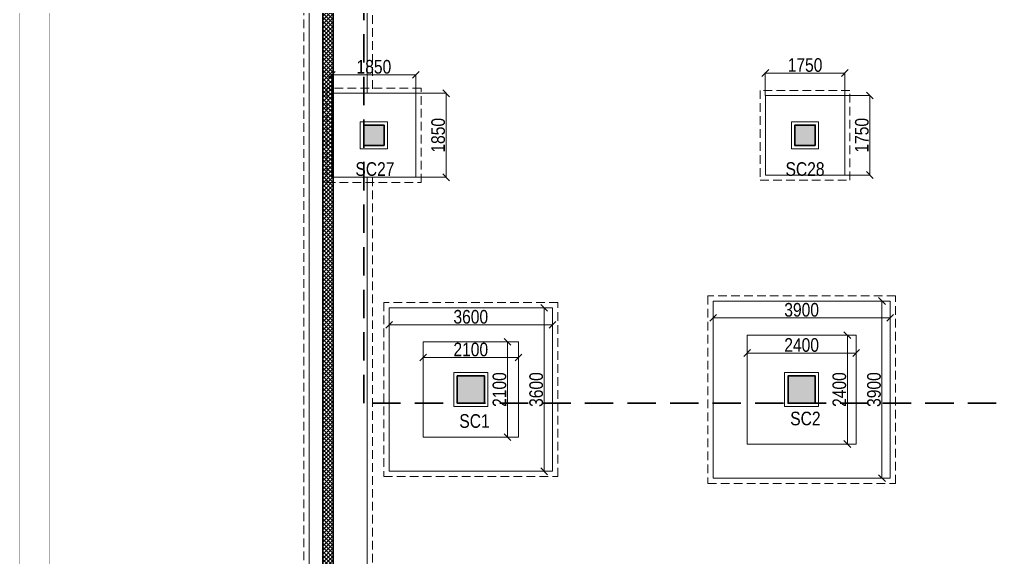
# Model space of a CAD drawing. Header units: millimetres. Extents: x 1112055 to 3390982, y -148532 to 766891.
# Drawn here: x 1978202 to 1999748, y 641715 to 653561 of the extents above; entities that cross this region are included whole.
import ezdxf

# ---------------------------------------------------------------- set-up
doc = ezdxf.new("R2010")
doc.units = ezdxf.units.MM
doc.header["$PDMODE"] = 35
doc.header["$PDSIZE"] = -25
doc.linetypes.add('DASHED2', pattern=[0.375, 0.25, -0.125])
doc.linetypes.add('Hidden', pattern=[9.525, 6.35, -3.175])
for name, color, linetype, lineweight in [('B COL. NO.', 3, 'Continuous', 20), ('B FINAL COLUMN', 1, 'Continuous', 30), ('B FOOTING', 49, 'Continuous', 20), ('B FOOTING DIM', 234, 'Continuous', 9), ('B HATCH', 250, 'Continuous', 0), ('B P.C.C', 251, 'Continuous', 0), ('B TITLE BLOCK', 250, 'Continuous', 0)]:
    doc.layers.add(name, color=color, linetype=linetype, lineweight=lineweight)
doc.layers.add('B Pedestal', color=7, linetype='Continuous', lineweight=9, true_color=0x5c8948)
doc.layers.add('B-COL HT', color=7, linetype='Continuous', lineweight=0, true_color=0x4e4f45)
doc.styles.add('SWINC', font='swissc.ttf')
doc.dimstyles.new('BHOOMI', dxfattribs={"dimtxt": 230, "dimasz": 150, "dimexe": 10, "dimexo": 0, "dimgap": 25, "dimtad": 1, "dimdec": 0, "dimzin": 0, "dimdsep": 46, "dimtxsty": 'SWINC', "dimblk": 'OBLIQUE', "dimcen": 0.09, "dimclrd": 250, "dimclre": 250, "dimclrt": 256, "dimaunit": 1, "dimadec": 3, "dimazin": 0, "dimtfac": 1, "dimtdec": 0, "dimtofl": 0, "dimtmove": 1, "dimatfit": 3, "dimfxl": 100, "dimtolj": 1, "dimtzin": 0, "dimlwd": 9, "dimlwe": 5, "dimarcsym": 0})

# ---------------------------------------------------------------- blocks, each defined once
blk = doc.blocks.new('_Oblique')
at = {"color": 0, "linetype": 'ByBlock', "lineweight": -2}
blk.add_line((-0.5, -0.5), (0.5, 0.5), dxfattribs=at)
blk = doc.blocks.new('*D2691')
at = {"layer": 'B FOOTING DIM', "color": 250, "lineweight": 5, "ltscale": 0.5, "transparency": 16777216}
for p, q in [((1986344, 647212), (1986344, 646828)), ((1989944, 647212), (1989944, 646828)), ((1989944, 646838), (1986344, 646838))]:
    blk.add_line(p, q, dxfattribs=at)
at = {"layer": 'Defpoints', "color": 0, "transparency": 16777216}
for p in [(1986344, 647212), (1989944, 647212), (1986344, 646838)]:
    blk.add_point(p, dxfattribs=at)
at = {"layer": 'B FOOTING DIM', "color": 250, "lineweight": 5, "transparency": 16777216, "xscale": 150, "yscale": 150, "zscale": 150, "rotation": 180}
blk.add_blockref('_Oblique', (1986344, 646838), dxfattribs=at)
at = {"layer": 'B FOOTING DIM', "color": 250, "lineweight": 5, "transparency": 16777216, "xscale": 150, "yscale": 150, "zscale": 150}
blk.add_blockref('_Oblique', (1989944, 646838), dxfattribs=at)
at = {"layer": 'B FOOTING DIM', "transparency": 16777216, "insert": (1988144, 647013), "char_height": 300, "attachment_point": 5, "style": 'SWINC'}
blk.add_mtext('\\A1;3600', dxfattribs=at)
blk = doc.blocks.new('*D2692')
at = {"layer": 'B FOOTING DIM', "color": 250, "lineweight": 5, "ltscale": 0.5, "transparency": 16777216}
for p, q in [((1989944, 647212), (1989751, 647212)), ((1989761, 647212), (1989761, 643612)), ((1989944, 643612), (1989751, 643612))]:
    blk.add_line(p, q, dxfattribs=at)
at = {"layer": 'Defpoints', "color": 0, "transparency": 16777216}
for p in [(1989944, 647212), (1989761, 643612), (1989944, 643612)]:
    blk.add_point(p, dxfattribs=at)
at = {"layer": 'B FOOTING DIM', "color": 250, "lineweight": 5, "transparency": 16777216, "xscale": 150, "yscale": 150, "zscale": 150}
for p, rotation in [((1989761, 647212), 90), ((1989761, 643612), 270)]:
    blk.add_blockref('_Oblique', p, dxfattribs=dict(at, rotation=rotation))
at = {"layer": 'B FOOTING DIM', "transparency": 16777216, "insert": (1989586, 645412), "char_height": 300, "attachment_point": 5, "rotation": 90, "style": 'SWINC'}
blk.add_mtext('\\A1;3600', dxfattribs=at)
blk = doc.blocks.new('*D2693')
at = {"layer": 'B FOOTING DIM', "color": 250, "lineweight": 5, "ltscale": 0.5, "transparency": 16777216}
for p, q in [((1987094, 646462), (1987094, 646108)), ((1989194, 646462), (1989194, 646108)), ((1989194, 646118), (1987094, 646118))]:
    blk.add_line(p, q, dxfattribs=at)
at = {"layer": 'Defpoints', "color": 0, "transparency": 16777216}
for p in [(1987094, 646462), (1989194, 646462), (1987094, 646118)]:
    blk.add_point(p, dxfattribs=at)
at = {"layer": 'B FOOTING DIM', "color": 250, "lineweight": 5, "transparency": 16777216, "xscale": 150, "yscale": 150, "zscale": 150, "rotation": 180}
blk.add_blockref('_Oblique', (1987094, 646118), dxfattribs=at)
at = {"layer": 'B FOOTING DIM', "color": 250, "lineweight": 5, "transparency": 16777216, "xscale": 150, "yscale": 150, "zscale": 150}
blk.add_blockref('_Oblique', (1989194, 646118), dxfattribs=at)
at = {"layer": 'B FOOTING DIM', "transparency": 16777216, "insert": (1988144, 646293), "char_height": 300, "attachment_point": 5, "style": 'SWINC'}
blk.add_mtext('\\A1;2100', dxfattribs=at)
blk = doc.blocks.new('*D2694')
at = {"layer": 'B FOOTING DIM', "color": 250, "lineweight": 5, "ltscale": 0.5, "transparency": 16777216}
for p, q in [((1993484, 647362), (1993484, 646982)), ((1997384, 647362), (1997384, 646982)), ((1993484, 646992), (1997384, 646992))]:
    blk.add_line(p, q, dxfattribs=at)
at = {"layer": 'Defpoints', "color": 0, "transparency": 16777216}
for p in [(1993484, 647362), (1997384, 647362), (1997384, 646992)]:
    blk.add_point(p, dxfattribs=at)
at = {"layer": 'B FOOTING DIM', "color": 250, "lineweight": 5, "transparency": 16777216, "xscale": 150, "yscale": 150, "zscale": 150, "rotation": 180}
blk.add_blockref('_Oblique', (1993484, 646992), dxfattribs=at)
at = {"layer": 'B FOOTING DIM', "color": 250, "lineweight": 5, "transparency": 16777216, "xscale": 150, "yscale": 150, "zscale": 150}
blk.add_blockref('_Oblique', (1997384, 646992), dxfattribs=at)
at = {"layer": 'B FOOTING DIM', "transparency": 16777216, "insert": (1995434, 647167), "char_height": 300, "attachment_point": 5, "style": 'SWINC'}
blk.add_mtext('\\A1;3900', dxfattribs=at)
blk = doc.blocks.new('*D2695')
at = {"layer": 'B FOOTING DIM', "color": 250, "lineweight": 5, "ltscale": 0.5, "transparency": 16777216}
for p, q in [((1997384, 647362), (1997194, 647362)), ((1997204, 647362), (1997204, 643462)), ((1997384, 643462), (1997194, 643462))]:
    blk.add_line(p, q, dxfattribs=at)
at = {"layer": 'Defpoints', "color": 0, "transparency": 16777216}
for p in [(1997384, 647362), (1997204, 643462), (1997384, 643462)]:
    blk.add_point(p, dxfattribs=at)
at = {"layer": 'B FOOTING DIM', "color": 250, "lineweight": 5, "transparency": 16777216, "xscale": 150, "yscale": 150, "zscale": 150}
for p, rotation in [((1997204, 647362), 90), ((1997204, 643462), 270)]:
    blk.add_blockref('_Oblique', p, dxfattribs=dict(at, rotation=rotation))
at = {"layer": 'B FOOTING DIM', "transparency": 16777216, "insert": (1997029, 645412), "char_height": 300, "attachment_point": 5, "rotation": 90, "style": 'SWINC'}
blk.add_mtext('\\A1;3900', dxfattribs=at)
blk = doc.blocks.new('*D2696')
at = {"layer": 'B FOOTING DIM', "color": 250, "lineweight": 5, "ltscale": 0.5, "transparency": 16777216}
for p, q in [((1994234, 646612), (1994234, 646207)), ((1996634, 646612), (1996634, 646207)), ((1996634, 646217), (1994234, 646217))]:
    blk.add_line(p, q, dxfattribs=at)
at = {"layer": 'Defpoints', "color": 0, "transparency": 16777216}
for p in [(1994234, 646612), (1996634, 646612), (1994234, 646217)]:
    blk.add_point(p, dxfattribs=at)
at = {"layer": 'B FOOTING DIM', "color": 250, "lineweight": 5, "transparency": 16777216, "xscale": 150, "yscale": 150, "zscale": 150, "rotation": 180}
blk.add_blockref('_Oblique', (1994234, 646217), dxfattribs=at)
at = {"layer": 'B FOOTING DIM', "color": 250, "lineweight": 5, "transparency": 16777216, "xscale": 150, "yscale": 150, "zscale": 150}
blk.add_blockref('_Oblique', (1996634, 646217), dxfattribs=at)
at = {"layer": 'B FOOTING DIM', "transparency": 16777216, "insert": (1995434, 646392), "char_height": 300, "attachment_point": 5, "style": 'SWINC'}
blk.add_mtext('\\A1;2400', dxfattribs=at)
blk = doc.blocks.new('*D2697')
at = {"layer": 'B FOOTING DIM', "color": 250, "lineweight": 5, "ltscale": 0.5, "transparency": 16777216}
for p, q in [((1996634, 646612), (1996431, 646612)), ((1996441, 646612), (1996441, 644212)), ((1996634, 644212), (1996431, 644212))]:
    blk.add_line(p, q, dxfattribs=at)
at = {"layer": 'Defpoints', "color": 0, "transparency": 16777216}
for p in [(1996634, 646612), (1996441, 644212), (1996634, 644212)]:
    blk.add_point(p, dxfattribs=at)
at = {"layer": 'B FOOTING DIM', "color": 250, "lineweight": 5, "transparency": 16777216, "xscale": 150, "yscale": 150, "zscale": 150}
for p, rotation in [((1996441, 646612), 90), ((1996441, 644212), 270)]:
    blk.add_blockref('_Oblique', p, dxfattribs=dict(at, rotation=rotation))
at = {"layer": 'B FOOTING DIM', "transparency": 16777216, "insert": (1996266, 645412), "char_height": 300, "attachment_point": 5, "rotation": 90, "style": 'SWINC'}
blk.add_mtext('\\A1;2400', dxfattribs=at)
blk = doc.blocks.new('*D2698')
at = {"layer": 'B FOOTING DIM', "color": 250, "lineweight": 5, "ltscale": 0.5, "transparency": 16777216}
for p, q in [((1989194, 646462), (1988942, 646462)), ((1988952, 644362), (1988952, 646462)), ((1989194, 644362), (1988942, 644362))]:
    blk.add_line(p, q, dxfattribs=at)
at = {"layer": 'Defpoints', "color": 0, "transparency": 16777216}
for p in [(1988952, 646462), (1989194, 646462), (1989194, 644362)]:
    blk.add_point(p, dxfattribs=at)
at = {"layer": 'B FOOTING DIM', "color": 250, "lineweight": 5, "transparency": 16777216, "xscale": 150, "yscale": 150, "zscale": 150}
for p, rotation in [((1988952, 646462), 90), ((1988952, 644362), 270)]:
    blk.add_blockref('_Oblique', p, dxfattribs=dict(at, rotation=rotation))
at = {"layer": 'B FOOTING DIM', "transparency": 16777216, "insert": (1988777, 645412), "char_height": 300, "attachment_point": 5, "rotation": 90, "style": 'SWINC'}
blk.add_mtext('\\A1;2100', dxfattribs=at)
blk = doc.blocks.new('*D2763')
at = {"layer": 'B FOOTING DIM', "color": 250, "lineweight": 5, "ltscale": 0.5, "transparency": 16777216}
for p, q in [((1985084, 651937), (1985084, 652354)), ((1986934, 652344), (1985084, 652344)), ((1986934, 651937), (1986934, 652354))]:
    blk.add_line(p, q, dxfattribs=at)
at = {"layer": 'Defpoints', "color": 0, "transparency": 16777216}
for p in [(1985084, 652344), (1985084, 651937), (1986934, 651937)]:
    blk.add_point(p, dxfattribs=at)
at = {"layer": 'B FOOTING DIM', "color": 250, "lineweight": 5, "transparency": 16777216, "xscale": 150, "yscale": 150, "zscale": 150, "rotation": 180}
blk.add_blockref('_Oblique', (1985084, 652344), dxfattribs=at)
at = {"layer": 'B FOOTING DIM', "color": 250, "lineweight": 5, "transparency": 16777216, "xscale": 150, "yscale": 150, "zscale": 150}
blk.add_blockref('_Oblique', (1986934, 652344), dxfattribs=at)
at = {"layer": 'B FOOTING DIM', "transparency": 16777216, "insert": (1986009, 652519), "char_height": 300, "attachment_point": 5, "style": 'SWINC'}
blk.add_mtext('\\A1;1850', dxfattribs=at)
blk = doc.blocks.new('*D2764')
at = {"layer": 'B FOOTING DIM', "color": 250, "lineweight": 5, "ltscale": 0.5, "transparency": 16777216}
for p, q in [((1986934, 651937), (1987611, 651937)), ((1987601, 651937), (1987601, 650087)), ((1986934, 650087), (1987611, 650087))]:
    blk.add_line(p, q, dxfattribs=at)
at = {"layer": 'Defpoints', "color": 0, "transparency": 16777216}
for p in [(1986934, 651937), (1986934, 650087), (1987601, 650087)]:
    blk.add_point(p, dxfattribs=at)
at = {"layer": 'B FOOTING DIM', "color": 250, "lineweight": 5, "transparency": 16777216, "xscale": 150, "yscale": 150, "zscale": 150}
for p, rotation in [((1987601, 651937), 90), ((1987601, 650087), 270)]:
    blk.add_blockref('_Oblique', p, dxfattribs=dict(at, rotation=rotation))
at = {"layer": 'B FOOTING DIM', "transparency": 16777216, "insert": (1987426, 651012), "char_height": 300, "attachment_point": 5, "rotation": 90, "style": 'SWINC'}
blk.add_mtext('\\A1;1850', dxfattribs=at)
blk = doc.blocks.new('*D2773')
at = {"layer": 'B FOOTING DIM', "color": 250, "lineweight": 5, "ltscale": 0.5, "transparency": 16777216}
for p, q in [((1994634, 651887), (1994634, 652393)), ((1994634, 652383), (1996384, 652383)), ((1996384, 651887), (1996384, 652393))]:
    blk.add_line(p, q, dxfattribs=at)
at = {"layer": 'Defpoints', "color": 0, "transparency": 16777216}
for p in [(1996384, 652383), (1994634, 651887), (1996384, 651887)]:
    blk.add_point(p, dxfattribs=at)
at = {"layer": 'B FOOTING DIM', "color": 250, "lineweight": 5, "transparency": 16777216, "xscale": 150, "yscale": 150, "zscale": 150, "rotation": 180}
blk.add_blockref('_Oblique', (1994634, 652383), dxfattribs=at)
at = {"layer": 'B FOOTING DIM', "color": 250, "lineweight": 5, "transparency": 16777216, "xscale": 150, "yscale": 150, "zscale": 150}
blk.add_blockref('_Oblique', (1996384, 652383), dxfattribs=at)
at = {"layer": 'B FOOTING DIM', "transparency": 16777216, "insert": (1995509, 652558), "char_height": 300, "attachment_point": 5, "style": 'SWINC'}
blk.add_mtext('\\A1;1750', dxfattribs=at)
blk = doc.blocks.new('*D2774')
at = {"layer": 'B FOOTING DIM', "color": 250, "lineweight": 5, "ltscale": 0.5, "transparency": 16777216}
for p, q in [((1996384, 651887), (1996947, 651887)), ((1996937, 651887), (1996937, 650137)), ((1996384, 650137), (1996947, 650137))]:
    blk.add_line(p, q, dxfattribs=at)
at = {"layer": 'Defpoints', "color": 0, "transparency": 16777216}
for p in [(1996384, 651887), (1996384, 650137), (1996937, 650137)]:
    blk.add_point(p, dxfattribs=at)
at = {"layer": 'B FOOTING DIM', "color": 250, "lineweight": 5, "transparency": 16777216, "xscale": 150, "yscale": 150, "zscale": 150}
for p, rotation in [((1996937, 651887), 90), ((1996937, 650137), 270)]:
    blk.add_blockref('_Oblique', p, dxfattribs=dict(at, rotation=rotation))
at = {"layer": 'B FOOTING DIM', "transparency": 16777216, "insert": (1996762, 651012), "char_height": 300, "attachment_point": 5, "rotation": 90, "style": 'SWINC'}
blk.add_mtext('\\A1;1750', dxfattribs=at)

msp = doc.modelspace()

# ---------------------------------------------------------------- hatches: boundary and pattern name
at = {"layer": 'B HATCH', "lineweight": 0}
h = msp.add_hatch(dxfattribs=at)
h.set_pattern_fill('ANSI37', color=250, scale=20, style=0)
h.set_pattern_definition([(45, (271573.584, 205286.05), (-44.9012806, 44.9012806), []), (135, (271573.584, 205286.05), (-44.9012806, -44.9012806), [])])
h.paths.add_polyline_path([(2048204.1, 723875.9), (2048204.1, 727418.8), (2041029.1, 727292.9), (2041029.1, 723876.1)], flags=16)
h.paths.add_polyline_path([(2022340.1, 724422.7), (2027289.1, 724422.7), (2027289.1, 727051.5), (2022340.1, 726964.7)], flags=16)
h.paths.add_polyline_path([(2029179.1, 727085), (2029629.1, 727092.9), (2029629.1, 723875.7), (2029179.1, 723875.7)], flags=16)
h.paths.add_polyline_path([(1985114.1, 723607.5), (1985114.1, 614861.9), (2035574.1, 614861.9), (2035574.1, 654741.9), (2048204.1, 654741.9), (2048204.1, 723645.9), (2029165.7, 723646.5), (2029165.7, 720986.9), (2028949.1, 720986.9), (2028949.1, 727080.9), (2027519.1, 727055.8), (2027519.1, 720986.9), (2027289.1, 720986.9), (2027289.1, 724192.7), (2017838.1, 724192.7), (2017838.1, 723607.5)], flags=16)
h.paths.add_polyline_path([(2040803.8, 727289), (2040803.8, 723876.1), (2033374.1, 723876.4), (2033374.1, 727158.6)], flags=16)
h.paths.add_polyline_path([(2029859.1, 723876.5), (2029859.1, 727096.9), (2033144.1, 727154.5), (2033144.1, 723876.4)], flags=16)
h.paths.add_polyline_path([(2017608.1, 723837.5), (1984884.1, 723837.5), (1984884.1, 614631.9), (2035804.1, 614631.9), (2035804.1, 654511.9), (2048434.1, 654511.9), (2048434.1, 727652.9), (2022110.1, 727190.9), (2022110.1, 724422.7), (2017608.1, 724422.7)])
at = {"layer": 'B-COL HT', "lineweight": 0}
h = msp.add_hatch(color=250, dxfattribs=at)
h.dxf.hatch_style = 1
h.paths.add_polyline_path([(1985784.1, 650786.9), (1985784.1, 651236.9), (1986234.1, 651236.9), (1986234.1, 650786.9)])
h = msp.add_hatch(color=250, dxfattribs=at)
h.dxf.hatch_style = 1
h.paths.add_polyline_path([(1995284.1, 650786.9), (1995284.1, 651236.9), (1995734.1, 651236.9), (1995734.1, 650786.9)])
h = msp.add_hatch(color=250, dxfattribs=at)
h.dxf.hatch_style = 1
h.paths.add_polyline_path([(1988444.1, 645111.9), (1987844.1, 645111.9), (1987844.1, 645711.9), (1988444.1, 645711.9)])
h = msp.add_hatch(color=250, dxfattribs=at)
h.dxf.hatch_style = 1
h.paths.add_polyline_path([(1995734.1, 645111.9), (1995134.1, 645111.9), (1995134.1, 645711.9), (1995734.1, 645711.9)])

# ---------------------------------------------------------------- linework, layer by layer
at = {"color": 16, "linetype": 'DASHED2', "lineweight": 30, "ltscale": 2500}
msp.add_lwpolyline([(1985784.1, 673511.9), (2011384.1, 673511.9), (2011384.1, 645561.9), (2013784.1, 645561.9), (2013784.1, 645111.9), (1985784.1, 645111.9), (1985784.1, 673511.9)], dxfattribs=at)
at = {"layer": 'B FINAL COLUMN', "color": 16, "lineweight": 30}
msp.add_lwpolyline([(2017608.1, 723837.5), (1984884.1, 723837.5), (1984884.1, 614631.9), (2035804.1, 614631.9), (2035804.1, 654511.9), (2048434.1, 654511.9), (2048434.1, 727652.9), (2022110.1, 727190.9), (2022110.1, 724422.7), (2017608.1, 724422.7), (2017608.1, 723837.5)], dxfattribs=at)
msp.add_lwpolyline([(1985114.1, 614861.9), (2035574.1, 614861.9), (2035574.1, 654741.9), (2048204.1, 654741.9), (2048204.1, 723645.9), (2029165.7, 723646.5), (2029165.7, 720986.9), (2028949.1, 720986.9), (2028949.1, 727080.9), (2027519.1, 727055.8), (2027519.1, 720986.9), (2027289.1, 720986.9), (2027289.1, 724192.7), (2017838.1, 724192.7), (2017838.1, 723607.5), (1985114.1, 723607.5)], close=True, dxfattribs=at)
at = {"layer": 'B FINAL COLUMN', "color": 11, "lineweight": 30}
msp.add_lwpolyline([(1986234.1, 650786.9), (1985784.1, 650786.9), (1985784.1, 651236.9), (1986234.1, 651236.9)], close=True, dxfattribs=at)
at = {"layer": 'B FINAL COLUMN', "color": 5, "lineweight": 30}
msp.add_lwpolyline([(1995734.1, 650786.9), (1995284.1, 650786.9), (1995284.1, 651236.9), (1995734.1, 651236.9)], close=True, dxfattribs=at)
at = {"layer": 'B FINAL COLUMN', "color": 1, "lineweight": 30}
for points in [[(1988444.1, 645111.9), (1987844.1, 645111.9), (1987844.1, 645711.9), (1988444.1, 645711.9)], [(1995734.1, 645111.9), (1995134.1, 645111.9), (1995134.1, 645711.9), (1995734.1, 645711.9)]]:
    msp.add_lwpolyline(points, close=True, dxfattribs=at)
at = {"layer": 'B FOOTING'}
for points in [[(1984584.1, 678536.9), (1984584.1, 615726.9)], [(1985864.1, 654911.9), (1985864.1, 651930.1)], [(1985864.1, 650080.1), (1985864.1, 637213.4)]]:
    msp.add_lwpolyline(points, dxfattribs=at)
for points in [[(1985084.1, 650086.9), (1986934.1, 650086.9), (1986934.1, 651936.9), (1985084.1, 651936.9)], [(1994634.1, 650136.9), (1996384.1, 650136.9), (1996384.1, 651886.9), (1994634.1, 651886.9)], [(1993484.1, 643461.9), (1997384.1, 643461.9), (1997384.1, 647361.9), (1993484.1, 647361.9)], [(1986344.1, 643611.9), (1989944.1, 643611.9), (1989944.1, 647211.9), (1986344.1, 647211.9)], [(1994234.1, 644211.9), (1996634.1, 644211.9), (1996634.1, 646611.9), (1994234.1, 646611.9)], [(1987094.1, 644361.9), (1989194.1, 644361.9), (1989194.1, 646461.9), (1987094.1, 646461.9)]]:
    msp.add_lwpolyline(points, close=True, dxfattribs=at)
at = {"layer": 'B P.C.C', "color": 250, "linetype": 'Hidden', "lineweight": 0, "ltscale": 30}
for points in [[(1984469.1, 678421.9), (1984469.1, 615726.9)], [(1985979.1, 654796.9), (1985979.1, 651930.1)], [(1985979.1, 650080.1), (1985979.1, 637328.4)]]:
    msp.add_lwpolyline(points, dxfattribs=at)
for points in [[(1984969.1, 649971.9), (1987049.1, 649971.9), (1987049.1, 652051.9), (1984969.1, 652051.9)], [(1994519.1, 650021.9), (1996499.1, 650021.9), (1996499.1, 652001.9), (1994519.1, 652001.9)], [(1993369.1, 643346.9), (1997499.1, 643346.9), (1997499.1, 647476.9), (1993369.1, 647476.9)], [(1986229.1, 643496.9), (1990059.1, 643496.9), (1990059.1, 647326.9), (1986229.1, 647326.9)]]:
    msp.add_lwpolyline(points, close=True, dxfattribs=at)
at = {"layer": 'B Pedestal', "color": 87, "lineweight": 9}
for points in [[(1986309.1, 650711.9), (1985709.1, 650711.9), (1985709.1, 651311.9), (1986309.1, 651311.9)], [(1995809.1, 650711.9), (1995209.1, 650711.9), (1995209.1, 651311.9), (1995809.1, 651311.9)], [(1987769.1, 645786.9), (1988519.1, 645786.9), (1988519.1, 645036.9), (1987769.1, 645036.9)], [(1995809.1, 645036.9), (1995059.1, 645036.9), (1995059.1, 645786.9), (1995809.1, 645786.9)]]:
    msp.add_lwpolyline(points, close=True, dxfattribs=at)
at = {"layer": 'B TITLE BLOCK', "color": 1, "const_width": 8.39}
msp.add_lwpolyline([(1978206, 730781.9), (2075754.3, 730781.9), (2075754.3, 563109), (1978206, 563109)], close=True, dxfattribs=at)
at = {"layer": 'B TITLE BLOCK', "color": 250, "lineweight": 0, "const_width": 8.39}
msp.add_lwpolyline([(1978858.7, 730129.2), (2075101.6, 730129.2), (2075101.6, 563761.7), (1978858.7, 563761.7)], close=True, dxfattribs=at)

# ---------------------------------------------------------------- texts
at = {"layer": 'B COL. NO.', "style": 'SWINC'}
for s, p in [('SC27', (1985602, 650118.7)), ('SC28', (1995078.9, 650118.7)), ('SC2', (1995182.6, 644624.9)), ('SC1', (1987891.7, 644569.8))]:
    msp.add_text(s, height=300, dxfattribs=at).set_placement(p)

# ---------------------------------------------------------------- dimensions: what is measured, and where the dimension line sits
at = {"layer": 'B FOOTING DIM', "color": 250, "ltscale": 0.5}
for base, p1, p2, picture, middle in [((1985084.1, 652343.7), (1986934.1, 651936.9), (1985084.1, 651936.9), '*D2763', (1986009.1, 652518.7)), ((1996384.1, 652383.3), (1994634.1, 651886.9), (1996384.1, 651886.9), '*D2773', (1995509.1, 652558.3)), ((1997384.1, 646991.6), (1993484.1, 647361.9), (1997384.1, 647361.9), '*D2694', (1995434.1, 647166.6)), ((1986344.1, 646838.2), (1989944.1, 647211.9), (1986344.1, 647211.9), '*D2691', (1988144.1, 647013.2)), ((1994234.1, 646217.2), (1996634.1, 646611.9), (1994234.1, 646611.9), '*D2696', (1995434.1, 646392.2)), ((1987094.1, 646118.3), (1989194.1, 646461.9), (1987094.1, 646461.9), '*D2693', (1988144.1, 646293.3))]:
    dim = msp.add_linear_dim(base=base, p1=p1, p2=p2, dimstyle='BHOOMI', override={"dimtxt": 300, "dimlwd": 5}, dxfattribs=at)
    dim.commit()
    dim.dimension.update_dxf_attribs({"geometry": picture, "text_midpoint": middle})
for base, p1, p2, picture, middle in [((1987601.3, 650086.9), (1986934.1, 651936.9), (1986934.1, 650086.9), '*D2764', (1987426.3, 651011.9)), ((1996937.3, 650136.9), (1996384.1, 651886.9), (1996384.1, 650136.9), '*D2774', (1996762.3, 651011.9)), ((1989760.6, 643611.9), (1989944.1, 647211.9), (1989944.1, 643611.9), '*D2692', (1989585.6, 645411.9)), ((1997203.7, 643461.9), (1997384.1, 647361.9), (1997384.1, 643461.9), '*D2695', (1997028.7, 645411.9)), ((1996441.1, 644211.9), (1996634.1, 646611.9), (1996634.1, 644211.9), '*D2697', (1996266.1, 645411.9)), ((1988952.2, 646461.9), (1989194.1, 644361.9), (1989194.1, 646461.9), '*D2698', (1988777.2, 645411.9))]:
    dim = msp.add_linear_dim(base=base, p1=p1, p2=p2, angle=90, dimstyle='BHOOMI', override={"dimtxt": 300, "dimlwd": 5}, dxfattribs=at)
    dim.commit()
    dim.dimension.update_dxf_attribs({"geometry": picture, "text_midpoint": middle})

doc.saveas('drawing.dxf')
